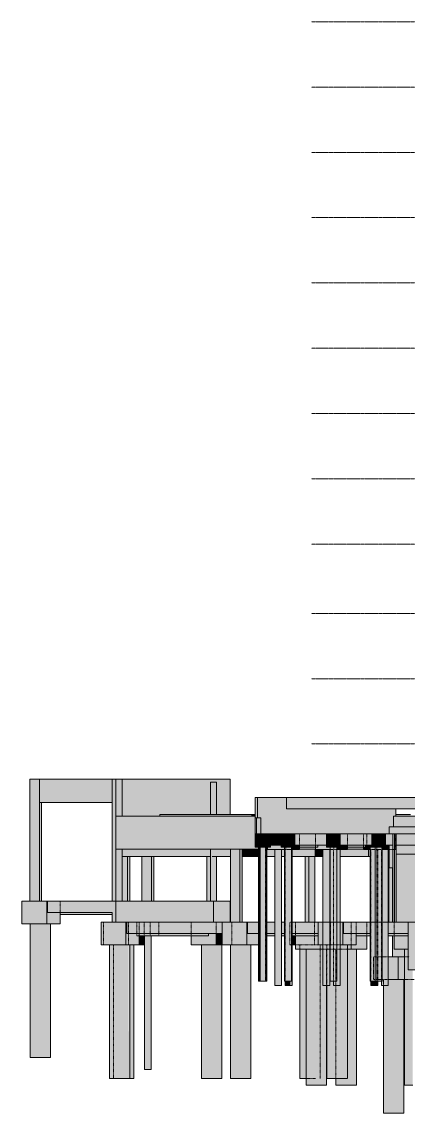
# Model space of a CAD drawing. Header units: centimetres. Extents: x -1984 to 34419, y -3196 to 88064.
# Drawn here: x 26638 to 28343, y 78277 to 83092 of the extents above; entities that cross this region are included whole.
import ezdxf

# ---------------------------------------------------------------- set-up
doc = ezdxf.new("R2010")
doc.units = ezdxf.units.CM
doc.linetypes.add('Centro', pattern=[3.175, 0.635, -0.47625, 1.5875, -0.47625])
doc.linetypes.add('Traço', pattern=[0.635, 0.3175, -0.3175])
for name, color, linetype, lineweight in [('A-FLOR', 7, 'Continuous', 25), ('A-FLOR-LEVL', 7, 'Continuous', 9), ('S-BEAM', 7, 'Continuous', 25), ('S-COLS', 7, 'Continuous', 25), ('S-FNDN', 7, 'Continuous', 25), ('S-FNDN-HDLN', 7, 'Traço', 9)]:
    doc.layers.add(name, color=color, linetype=linetype, lineweight=lineweight)

# ---------------------------------------------------------------- blocks, each defined once
blk = doc.blocks.new('Estaca W Gerdau - W250X32_7-3763720-CT F 002 - CRT ESQ')
at = {"layer": 'S-FNDN', "linetype": 'Traço', "lineweight": 9, "true_color": 0xa4b9db}
blk.add_hatch(color=9, dxfattribs=at).paths.add_polyline_path([(-1880.1, 79120), (-1871.6, 79120), (-1871.6, 79510), (-1886.2, 79510), (-1886.2, 79120)], flags=0)
at = {"layer": 'S-FNDN', "lineweight": 9}
for p, q in [((-1886.2, 79510), (-1886.2, 79120)), ((-1871.6, 79510), (-1886.2, 79510)), ((-1879.3, 79120), (-1879.3, 79510)), ((-1878.5, 79510), (-1878.5, 79120)), ((-1871.6, 79510), (-1871.6, 79120)), ((-1871.6, 79120), (-1886.2, 79120))]:
    blk.add_line(p, q, dxfattribs=at)
blk = doc.blocks.new('PED_BLRET-1EST_R01_2019_muro_ - 60x60x60-3843966-CT F 002 - CRT ESQ')
at = {"layer": 'S-FNDN-HDLN'}
for p, q in [((-2471.6, 79455), (-2441.6, 79455)), ((-2471.6, 79450), (-2471.6, 79455)), ((-2441.6, 79450), (-2471.6, 79450)), ((-2441.6, 79455), (-2441.6, 79450))]:
    blk.add_line(p, q, dxfattribs=at)
blk = doc.blocks.new('PED_BLRET-1EST_R01_2019_muro_ - 60x60x60-V14-CT F 002 - CRT ESQ')
at = {"layer": 'S-FNDN-HDLN'}
for p, q in [((-2472.7, 79455), (-2471.6, 79455)), ((-2472.7, 79450), (-2472.7, 79455)), ((-2442.7, 79455), (-2442.7, 79450))]:
    blk.add_line(p, q, dxfattribs=at)
blk = doc.blocks.new('PED_BLRET-1EST_R01_2019_muro_ - 60x60x60-V15-CT F 002 - CRT ESQ')
at = {"layer": 'S-FNDN-HDLN'}
for p, q in [((-2473.4, 79455), (-2472.7, 79455)), ((-2473.4, 79450), (-2473.4, 79455)), ((-2443.4, 79455), (-2443.4, 79450))]:
    blk.add_line(p, q, dxfattribs=at)
blk = doc.blocks.new('PED_BLRET-1EST_R01_2019_muro_ - 60x60x60-V16-CT F 002 - CRT ESQ')
at = {"layer": 'S-FNDN-HDLN'}
for p, q in [((-2474.9, 79455), (-2474.1, 79455)), ((-2474.9, 79450), (-2474.9, 79455)), ((-2444.9, 79455), (-2444.9, 79450))]:
    blk.add_line(p, q, dxfattribs=at)
blk = doc.blocks.new('PED_BLRET-1EST_R01_2019_muro_ - 60x60x60-V17-CT F 002 - CRT ESQ')
at = {"layer": 'S-FNDN-HDLN'}
for p, q in [((-2473.7, 79450), (-2473.7, 79455)), ((-2443.7, 79455), (-2443.7, 79450))]:
    blk.add_line(p, q, dxfattribs=at)
blk = doc.blocks.new('PED_BLRET-1EST_R01_2019_muro_ - 60x60x60-V18-CT F 002 - CRT ESQ')
at = {"layer": 'S-FNDN-HDLN'}
for p, q in [((-2476.4, 79455), (-2474.9, 79455)), ((-2476.4, 79450), (-2476.4, 79455)), ((-2446.4, 79455), (-2446.4, 79450))]:
    blk.add_line(p, q, dxfattribs=at)
blk = doc.blocks.new('PED_BLRET-1EST_R01_2019_muro_ - 60x60x60-V19-CT F 002 - CRT ESQ')
at = {"layer": 'S-FNDN-HDLN'}
for p, q in [((-2478.6, 79455), (-2477.9, 79455)), ((-2478.6, 79450), (-2478.6, 79455)), ((-2448.6, 79455), (-2448.6, 79450))]:
    blk.add_line(p, q, dxfattribs=at)
blk = doc.blocks.new('PED_BLRET-1EST_R01_2019_muro_ - 60x60x60-V3-CT F 002 - CRT ESQ')
at = {"layer": 'S-FNDN-HDLN'}
for p, q in [((-1986.8, 79455), (-1978.9, 79455)), ((-1986.8, 79450), (-1986.8, 79455)), ((-1978.9, 79450), (-1986.8, 79450)), ((-1978.9, 79455), (-1963.9, 79455)), ((-1956.8, 79455), (-1956.8, 79450))]:
    blk.add_line(p, q, dxfattribs=at)

msp = doc.modelspace()

# ---------------------------------------------------------------- hatches: boundary and pattern name
at = {"layer": 'A-FLOR', "true_color": 0xc0c0c0}
msp.add_hatch(color=9, dxfattribs=at).paths.add_polyline_path([(27701.78, 79498), (27748.57, 79498), (27748.57, 79510), (27694.6, 79510), (27694.6, 79498), (27701.54, 79498)], flags=0)
at = {"layer": 'S-BEAM', "true_color": 0xc0c0c0}
for points in [[(27037.62, 79648), (27037.62, 79750), (26715.76, 79750), (26715.76, 79648)], [(27675.94, 79580), (27677.71, 79580), (27677.71, 79670), (27668.01, 79670), (27668.4, 79580), (27673.06, 79580)], [(28192.9, 79620), (28402.56, 79620.41), (28402.56, 79670), (27806.62, 79670), (27806.62, 79620), (28141.2, 79620)], [(27638.65, 79588), (27653.31, 79588), (27653.31, 79595), (27247.18, 79595), (27247.18, 79588), (27572.54, 79588)], [(27663.3, 79588), (27668.01, 79588), (27668.01, 79595), (27653.31, 79595), (27653.31, 79588)], [(28296.29, 79588), (28353.06, 79588), (28353.06, 79595), (28288.26, 79595), (28288.26, 79588)], [(27667.83, 79460), (27668.13, 79510), (27668.4, 79510), (27668.57, 79510), (27669.14, 79510), (27669.32, 79510), (27669.89, 79510), (27670.06, 79510), (27670.63, 79510), (27671.09, 79460), (27671.55, 79460), (27671.86, 79510), (27672.12, 79510), (27672.3, 79510), (27672.87, 79510), (27673.06, 79580), (27667.82, 79580), (27667.82, 79460)], [(27687.4, 79510), (27692.06, 79510), (27692.06, 79580), (27673.06, 79580), (27673.35, 79510), (27686.87, 79510)], [(27676.31, 79460), (27694.6, 79460), (27694.6, 79510), (27675.6, 79510), (27675.94, 79460)], [(27734.86, 79460), (27782.57, 79460), (27782.57, 79510), (27748.57, 79510), (27748.57, 79498), (27734.86, 79498), (27734.86, 79486.36)], [(27934.42, 79460), (27982.77, 79460), (27982.77, 79510), (27842.57, 79510), (27842.57, 79460), (27882.72, 79460)], [(28042.77, 79460), (28182.57, 79460), (28182.57, 79510), (28042.77, 79510), (28042.77, 79468.12)], [(27674.81, 79460), (27674.86, 79460.16), (27674.49, 79460)], [(27558.35, 79410), (27558.35, 79442), (27477.86, 79442), (27477.86, 79410)], [(27610.79, 79410), (27670.4, 79410), (27670.4, 79442), (27610.79, 79442)], [(27670.4, 79410), (27680.34, 79410), (27680.34, 79442), (27670.4, 79442)], [(27933.34, 79410), (27948.94, 79410), (27948.94, 79440), (27933.95, 79440), (27933.95, 79442), (27932.86, 79442), (27932.86, 79410)], [(27948.94, 79410), (27966.89, 79410), (27966.89, 79440), (27948.94, 79440), (27948.94, 79422.25)], [(28145.66, 79410), (28167.68, 79410), (28167.68, 79440), (28145.66, 79440), (28145.66, 79442), (28075.62, 79442), (28075.62, 79440), (28042.68, 79440), (28042.68, 79410), (28089.51, 79410)], [(28258.19, 79439), (28258.71, 79439), (28258.71, 79440), (28258.19, 79440)], [(26848.79, 79163), (27045.82, 79163), (27045.82, 79213), (26750.99, 79213), (26750.99, 79163), (26771.62, 79163)], [(27053.7, 79120), (27053.7, 79213), (27045.82, 79213), (27045.82, 79163), (27037.62, 79163), (27037.62, 79120), (27045.82, 79120)], [(27053.7, 79120), (27483.65, 79120), (27483.65, 79213), (27053.7, 79213)], [(27521.57, 79120), (27558.13, 79120), (27558.13, 79213), (27483.65, 79213), (27483.65, 79120), (27518.27, 79120)], [(27035.97, 79153), (27037.62, 79153), (27037.62, 79163), (26807.15, 79163), (26807.15, 79153), (26848.79, 79153)], [(27262.36, 79070), (27521.57, 79070), (27521.57, 79120), (27100.97, 79120), (27100.97, 79070), (27158.97, 79070)], [(27156.65, 79060), (27462.14, 79060), (27462.14, 79070), (27156.65, 79070)]]:
    msp.add_hatch(color=9, dxfattribs=at).paths.add_polyline_path(points, flags=0)
h = msp.add_hatch(color=9, dxfattribs=at)
h.paths.add_polyline_path([(27262.36, 79410), (27470.33, 79410), (27470.33, 79442), (27080.33, 79442), (27080.33, 79410)], flags=0)
h.paths.add_polyline_path([(27189.08, 79588), (27247.18, 79588), (27247.18, 79595), (27470.33, 79595), (27470.33, 79738), (27496.96, 79738), (27496.96, 79595), (27558.13, 79595), (27558.13, 79750), (27080.33, 79750), (27080.33, 79588), (27158.97, 79588)], flags=0)
h = msp.add_hatch(color=9, dxfattribs=at)
h.paths.add_polyline_path([(28075.62, 79450), (28153.97, 79450), (28153.97, 79460), (28075.62, 79460)], flags=0)
h.paths.add_polyline_path([(27882.72, 79450), (27943.95, 79450), (27943.95, 79460), (27863.2, 79460), (27863.2, 79450)], flags=0)
h.paths.add_polyline_path([(27748.57, 79510), (28258.71, 79510), (28258.71, 79540), (28278.46, 79540), (28278.46, 79588), (28288.26, 79588), (28288.26, 79620), (27806.62, 79620), (27806.62, 79670), (27677.71, 79670), (27677.71, 79580), (27692.06, 79580), (27692.35, 79510), (27734.86, 79510)], flags=0)
h = msp.add_hatch(color=9, dxfattribs=at)
h.paths.add_polyline_path([(27053.7, 79442), (27682.83, 79442), (27682.83, 79450), (27667.83, 79450), (27667.61, 79588), (27053.7, 79588)], flags=0)
h.paths.add_polyline_path([(27863.2, 79442), (27933.95, 79442), (27933.95, 79450), (27863.2, 79450), (27863.2, 79443.91)], flags=0)
h.paths.add_polyline_path([(28075.62, 79442), (28145.66, 79442), (28145.66, 79450), (28075.62, 79450), (28075.62, 79443.91)], flags=0)
h.paths.add_polyline_path([(27721.52, 79442), (27721.52, 79450), (27719.86, 79450), (27719.86, 79442)], flags=0)
h.paths.add_polyline_path([(28348.04, 79540), (28387.63, 79540), (28387.63, 79588), (28278.46, 79588), (28278.46, 79540), (28347.99, 79540)], flags=0)
h = msp.add_hatch(color=9, dxfattribs=at)
h.paths.add_polyline_path([(28242.57, 79460), (28275.27, 79460), (28275.27, 79510), (28242.57, 79510), (28242.57, 79488.03)], flags=0)
h.paths.add_polyline_path([(28296.29, 79460), (28402.57, 79460), (28402.57, 79510), (28289.87, 79510), (28289.87, 79460)], flags=0)
h = msp.add_hatch(color=9, dxfattribs=at)
h.paths.add_polyline_path([(28258.71, 79360), (28275.05, 79360), (28274.78, 79460), (28258.71, 79460), (28258.71, 79399.78)], flags=0)
h.paths.add_polyline_path([(28260.4, 79510), (28277.71, 79510), (28277.71, 79540), (28258.71, 79540), (28258.71, 79510), (28259.22, 79510)], flags=0)
h = msp.add_hatch(color=9, dxfattribs=at)
h.paths.add_polyline_path([(28289.87, 79420), (28402.56, 79420), (28402.56, 79460), (28289.87, 79460), (28289.87, 79443.91)], flags=0)
h.paths.add_polyline_path([(28282.16, 79510), (28402.57, 79510), (28402.57, 79540), (28277.71, 79540), (28277.71, 79510), (28281.88, 79510)], flags=0)
h = msp.add_hatch(color=9, dxfattribs=at)
h.paths.add_polyline_path([(27797.57, 79410), (27797.57, 79440), (27784.46, 79440), (27784.46, 79410)], flags=0)
h.paths.add_polyline_path([(27680.34, 79410), (27682.83, 79410.33), (27682.83, 79442), (27680.34, 79442)], flags=0)
h.paths.add_polyline_path([(27719.86, 79410), (27754.46, 79410), (27754.46, 79440), (27721.52, 79440), (27721.52, 79442), (27719.86, 79442), (27719.86, 79415.25)], flags=0)
h.paths.add_polyline_path([(27932.86, 79410), (27932.86, 79442), (27863.2, 79442), (27863.2, 79440), (27830.26, 79440), (27830.26, 79410), (27882.72, 79410)], flags=0)
h = msp.add_hatch(color=9, dxfattribs=at)
h.paths.add_polyline_path([(28167.68, 79410), (28174.63, 79410), (28174.63, 79440), (28167.68, 79440)], flags=0)
h.paths.add_polyline_path([(28258.71, 79410), (28258.71, 79439), (28258.19, 79439), (28258.19, 79440), (28254.4, 79440), (28254.4, 79410), (28258.19, 79410)], flags=0)
h = msp.add_hatch(color=9, dxfattribs=at)
h.paths.add_polyline_path([(28275.05, 79120), (28275.27, 79120), (28275.05, 79179.15)], flags=0)
h.paths.add_polyline_path([(28289.87, 79120), (28425.27, 79120), (28425.27, 79420), (28289.87, 79420), (28289.87, 79179.15)], flags=0)
h.paths.add_polyline_path([(29433.62, 79120), (29475.27, 79120), (29475.27, 79420), (29339.87, 79420), (29339.87, 79120)], flags=0)
h.paths.add_polyline_path([(29489.87, 79120), (29625.27, 79120), (29625.27, 79420), (29489.87, 79420), (29489.87, 79179.15)], flags=0)
h.paths.add_polyline_path([(29325.27, 79120), (29325.27, 79420), (29189.87, 79420), (29189.87, 79120), (29304.38, 79120)], flags=0)
h.paths.add_polyline_path([(30375.27, 79120), (30375.27, 79420), (30239.87, 79420), (30239.87, 79120), (30364.15, 79120)], flags=0)
h.paths.add_polyline_path([(28439.87, 79120), (28575.27, 79120), (28575.27, 79420), (28439.87, 79420), (28439.87, 79135.03)], flags=0)
h.paths.add_polyline_path([(29175.27, 79120), (29175.27, 79420), (29039.87, 79420), (29039.87, 79120), (29175.13, 79120)], flags=0)
h.paths.add_polyline_path([(28589.87, 79120), (28725.27, 79120), (28725.27, 79420), (28589.87, 79420), (28589.87, 79355.65)], flags=0)
h.paths.add_polyline_path([(30225.27, 79120), (30225.27, 79420), (30089.87, 79420), (30089.87, 79120), (30157.37, 79120)], flags=0)
h.paths.add_polyline_path([(30075.27, 79120), (30075.27, 79420), (29939.87, 79420), (29939.87, 79120), (30053.97, 79120)], flags=0)
h.paths.add_polyline_path([(28739.87, 79120), (28875.27, 79120), (28875.27, 79420), (28739.87, 79420), (28739.87, 79179.15)], flags=0)
h.paths.add_polyline_path([(28889.87, 79120), (29025.27, 79120), (29025.27, 79420), (28889.87, 79420), (28889.87, 79135.03)], flags=0)
h.paths.add_polyline_path([(29639.87, 79120), (29775.27, 79120), (29775.27, 79420), (29639.87, 79420), (29639.87, 79179.15)], flags=0)
h.paths.add_polyline_path([(29789.87, 79120), (29925.27, 79120), (29925.27, 79420), (29789.87, 79420), (29789.87, 79179.15)], flags=0)
h = msp.add_hatch(color=9, dxfattribs=at)
h.paths.add_polyline_path([(27784.46, 79070), (27797.57, 79070), (27797.57, 79120), (27784.46, 79120), (27784.46, 79090.9)], flags=0)
h.paths.add_polyline_path([(27634.12, 79070), (27682.83, 79070), (27682.83, 79120), (27634.12, 79120)], flags=0)
h.paths.add_polyline_path([(27944.88, 79070), (27944.88, 79120), (27830.26, 79120), (27830.26, 79070), (27934.42, 79070)], flags=0)
h.paths.add_polyline_path([(27719.86, 79070), (27754.46, 79070), (27754.46, 79120), (27719.86, 79120), (27719.86, 79090.9)], flags=0)
h = msp.add_hatch(color=9, dxfattribs=at)
h.paths.add_polyline_path([(28060.96, 79070), (28174.63, 79070), (28174.63, 79120), (28057.12, 79120), (28057.12, 79070)], flags=0)
h.paths.add_polyline_path([(28254.4, 79070), (28342.57, 79070), (28342.57, 79120), (28254.4, 79120), (28254.4, 79076.22)], flags=0)
h = msp.add_hatch(color=9, dxfattribs=at)
h.paths.add_polyline_path([(27719.86, 79060), (27754.46, 79060), (27754.46, 79070), (27719.86, 79070)], flags=0)
h.paths.add_polyline_path([(27944.88, 79060), (27944.88, 79070), (27830.26, 79070), (27830.26, 79060), (27934.42, 79060)], flags=0)
h.paths.add_polyline_path([(27797.57, 79060), (27797.57, 79070), (27784.46, 79070), (27784.46, 79060)], flags=0)
h = msp.add_hatch(color=9, dxfattribs=at)
h.paths.add_polyline_path([(28342.57, 79060), (28342.57, 79070), (28254.4, 79070), (28254.4, 79060), (28296.29, 79060)], flags=0)
h.paths.add_polyline_path([(28113.6, 79060), (28174.63, 79060), (28174.63, 79070), (28113.6, 79070)], flags=0)
h = msp.add_hatch(color=9, dxfattribs=at)
h.paths.add_polyline_path([(28619.32, 78917), (28639.32, 78917), (28639.32, 78950), (28619.32, 78950), (28619.32, 79030), (28595.84, 79030), (28595.84, 79000), (28551.02, 79000), (28551.02, 78917), (28611, 78917)], flags=0)
h.paths.add_polyline_path([(28719.32, 78917), (28733.06, 78917), (28733.06, 78950), (28719.32, 78950), (28719.32, 78923.77)], flags=0)
h.paths.add_polyline_path([(28296.29, 78967), (28326.16, 78967), (28326.16, 79000), (28281.34, 79000), (28281.34, 79060), (28273.92, 79060), (28273.92, 78967), (28281.34, 78967)], flags=0)
at = {"layer": 'S-COLS', "true_color": 0xc0c0c0}
for points in [[(26715.76, 79213), (26715.76, 79750), (26673.44, 79750), (26673.44, 79213)], [(27037.62, 79213), (27053.7, 79213.03), (27053.7, 79750), (27037.62, 79750), (27037.62, 79355.65)], [(26725.88, 79213), (26725.88, 79648), (26715.76, 79648), (26715.76, 79213)], [(27104.07, 79213), (27104.07, 79410), (27080.33, 79410), (27080.33, 79213)], [(27114.19, 79213), (27114.19, 79410), (27104.07, 79410), (27104.07, 79213), (27105.73, 79213)], [(27174.7, 79213), (27210.06, 79213), (27210.06, 79410), (27167.75, 79410), (27167.75, 79213)], [(27210.07, 79213), (27220.19, 79213), (27220.19, 79410), (27210.06, 79410), (27210.06, 79213)], [(27469.15, 79213), (27470.33, 79213), (27470.33, 79410), (27454.25, 79410), (27454.25, 79213)], [(27572.54, 79120), (27600.67, 79120), (27600.67, 79442), (27558.35, 79442), (27558.35, 79120)], [(27610.79, 79120), (27610.79, 79442), (27600.67, 79442), (27600.67, 79120)], [(27904.78, 79120), (27904.78, 79410), (27888.7, 79410), (27888.7, 79120)], [(27904.78, 79120), (27931.42, 79120), (27931.42, 79410), (27904.78, 79410), (27904.78, 79179.15)], [(27996.88, 79120), (27997.77, 79120), (27997.77, 79440), (27996.88, 79440), (27996.88, 79135.03)], [(28273.49, 79120), (28273.49, 79360), (28258.71, 79360), (28258.71, 79410), (28257.41, 79410), (28257.41, 79120)]]:
    msp.add_hatch(color=9, dxfattribs=at).paths.add_polyline_path(points, flags=0)
h = msp.add_hatch(color=9, dxfattribs=at)
h.paths.add_polyline_path([(27053.7, 79213), (27080.33, 79213), (27080.33, 79442), (27053.7, 79442), (27053.7, 79355.65)], flags=0)
h.paths.add_polyline_path([(27055.58, 79588), (27080.33, 79588), (27080.33, 79750), (27053.7, 79750), (27053.7, 79588)], flags=0)
h = msp.add_hatch(color=9, dxfattribs=at)
h.paths.add_polyline_path([(27483.65, 79213), (27496.96, 79213), (27496.96, 79410), (27477.86, 79410), (27477.77, 79442), (27470.33, 79442), (27470.33, 79213)], flags=0)
h.paths.add_polyline_path([(27493.34, 79595), (27496.96, 79595), (27496.96, 79738), (27470.33, 79738), (27470.33, 79595), (27492.13, 79595)], flags=0)
h = msp.add_hatch(color=9, dxfattribs=at)
h.paths.add_polyline_path([(28273.49, 79120), (28275.05, 79120), (28275.05, 79360), (28273.49, 79360), (28273.49, 79179.15)], flags=0)
h.paths.add_polyline_path([(28300.12, 79120), (28300.12, 79120), (28296.29, 79120)], flags=0)
at = {"layer": 'S-FNDN', "true_color": 0xc0c0c0}
for points in [[(27667.83, 79450), (27668.57, 79450), (27668.13, 79510), (27667.83, 79510), (27667.83, 79460)], [(27669.32, 79450), (27668.88, 79510), (27668.57, 79510), (27668.57, 79450)], [(27669.32, 79450), (27670.06, 79450), (27669.62, 79510), (27669.32, 79510), (27669.32, 79452.29)], [(27670.06, 79450), (27671.55, 79450), (27671.09, 79460), (27670.63, 79460), (27670.37, 79510), (27670.06, 79510), (27670.06, 79452.29)], [(27672.3, 79450), (27671.86, 79510), (27671.55, 79510), (27671.55, 79450)], [(27673.04, 79450), (27672.61, 79510), (27672.3, 79510), (27672.3, 79450)], [(27673.76, 79450), (27673.35, 79510), (27673.04, 79510), (27673.04, 79450)], [(27674.86, 79450), (27674.49, 79510), (27673.76, 79510), (27673.76, 79450)], [(27674.86, 79450), (27734.86, 79450), (27734.86, 79498), (27694.6, 79498), (27694.6, 79460), (27675.37, 79460), (27675.1, 79510), (27674.86, 79510), (27674.86, 79453.37)], [(27802.94, 79450), (27842.57, 79450), (27842.57, 79510), (27782.57, 79510), (27782.57, 79450), (27793.42, 79450)], [(28037.81, 79450), (28042.77, 79450), (28042.77, 79510), (27982.77, 79510), (27982.77, 79450), (28011.96, 79450)], [(28192.9, 79450), (28242.57, 79450), (28242.57, 79510), (28182.57, 79510), (28182.57, 79450), (28192.19, 79450)], [(27683.34, 78860), (27683.57, 78860), (27683.34, 79450), (27682.83, 79450), (27682.83, 78860)], [(27684.08, 78860), (27684.32, 78860), (27684.08, 79450), (27683.57, 79450), (27683.57, 78860)], [(27684.83, 78860), (27685.06, 78860), (27684.83, 79450), (27684.32, 79450), (27684.32, 78860)], [(27685.57, 78860), (27686.55, 78860), (27686.33, 79450), (27685.06, 79450), (27685.06, 78860)], [(27687.06, 78860), (27687.3, 78860), (27686.87, 79450), (27686.55, 79450), (27686.55, 78860)], [(27687.81, 78860), (27688.04, 78860), (27687.81, 79450), (27687.3, 79450), (27687.3, 78860)], [(27688.55, 78860), (27688.76, 78860), (27688.55, 79450), (27688.04, 79450), (27688.04, 78860)], [(27689.27, 78860), (27689.86, 78860), (27689.46, 79450), (27688.76, 79450), (27688.76, 78860)], [(27689.86, 78860), (27719.86, 78860), (27719.86, 79450), (27689.86, 79450), (27689.86, 78870.27)], [(27779.33, 79440), (27797.57, 79440), (27797.57, 79450), (27782.57, 79450), (27782.57, 79460), (27734.86, 79460), (27734.86, 79450), (27721.52, 79450), (27721.52, 79440), (27727.63, 79440)], [(27797.57, 78860), (27827.57, 78860), (27827.57, 79450), (27797.57, 79450), (27797.57, 78870.27)], [(27827.57, 79440), (27863.2, 79440), (27863.2, 79460), (27842.57, 79460), (27842.57, 79450), (27827.57, 79450), (27827.57, 79442)], [(27933.95, 79440), (27997.77, 79440), (27997.77, 79450), (27982.77, 79450), (27982.77, 79460), (27943.95, 79460), (27943.95, 79450), (27933.95, 79450), (27933.95, 79442)], [(27997.77, 78860), (28027.77, 78860), (28027.77, 79450), (27997.77, 79450), (27997.77, 78870.27)], [(28048.03, 79440), (28075.62, 79440), (28075.62, 79460), (28042.77, 79460), (28042.77, 79450), (28027.77, 79450), (28027.77, 79440), (28037.81, 79440)], [(28167.68, 79440), (28174.63, 79440), (28174.63, 79450), (28159.63, 79450), (28159.63, 79460), (28153.97, 79460), (28153.97, 79450), (28145.66, 79450), (28145.66, 79440)], [(28182.57, 79450), (28182.57, 79460), (28159.63, 79460), (28159.63, 79450), (28167.05, 79450)], [(28174.63, 78860), (28197.57, 78860), (28197.13, 79450), (28174.63, 79450), (28174.63, 78901.46)], [(28201.23, 78860), (28227.57, 78860), (28227.57, 79450), (28197.57, 79450), (28197.57, 78914.4), (28197.63, 78860), (28201.11, 78860)], [(28227.57, 79440), (28258.71, 79440), (28258.46, 79460), (28242.57, 79460), (28242.57, 79450), (28227.57, 79450), (28227.57, 79440.79)], [(27754.46, 78840), (27777.09, 78840), (27777.09, 79440), (27754.46, 79440), (27754.46, 78914.4)], [(27777.09, 78840), (27784.46, 78840), (27784.46, 79440), (27777.09, 79440), (27777.09, 78914.4)], [(27830.26, 78840), (27830.26, 79440), (27827.57, 79440), (27827.57, 78860), (27822.89, 78860), (27823.28, 78840), (27829.78, 78840)], [(27966.89, 78840), (27989.52, 78840), (27989.52, 79440), (27966.89, 79440), (27966.89, 78870.27)], [(27989.52, 78840), (27996.88, 78840), (27996.88, 79440), (27989.52, 79440), (27989.52, 78870.27)], [(28022.4, 78840), (28035.31, 78840), (28035.31, 79440), (28027.77, 79440), (28027.71, 78860), (28012.68, 78860), (28013.08, 78840), (28020.31, 78840)], [(28035.31, 78840), (28042.68, 78840), (28042.68, 79440), (28035.31, 79440), (28035.31, 78869.01)], [(28235.66, 78840), (28247.03, 78840), (28247.03, 79440), (28227.57, 79440), (28227.57, 78860), (28224.4, 78860), (28224.4, 78840), (28232.03, 78840)], [(28254.4, 78840), (28254.4, 79440), (28247.03, 79440), (28247.03, 78840), (28253.92, 78840)], [(26642.01, 79113), (26748.15, 79113), (26748.15, 79213), (26638.43, 79213), (26638.43, 79113)], [(26748.15, 79113), (26807.15, 79113), (26807.15, 79163), (26750.99, 79163), (26750.99, 79213), (26748.15, 79213), (26748.15, 79153)], [(26675.22, 78523), (26758.09, 78523), (26758.09, 79113), (26675.22, 79113), (26675.22, 78649.64)], [(26765, 78523), (26765, 79113), (26758.09, 79113), (26758.09, 78523), (26763.87, 78523)], [(27097.65, 79020), (27097.65, 79120), (26987.93, 79120), (26987.93, 79020), (27055.58, 79020)], [(27156.65, 79020), (27156.65, 79070), (27100.97, 79070), (27100.97, 79120), (27097.65, 79120), (27097.65, 79020), (27122.69, 79020)], [(27531.93, 79020), (27631.29, 79020), (27631.29, 79120), (27521.57, 79120), (27521.57, 79020), (27524.2, 79020)], [(27631.29, 79020), (27682.83, 79020), (27682.83, 79070), (27634.12, 79070), (27634.12, 79120), (27631.29, 79120), (27631.29, 79060)], [(28079.62, 79020), (28113.6, 79020), (28113.6, 79070), (28057.12, 79070), (28057.12, 79120), (28054.6, 79120), (28054.6, 79020), (28074.79, 79020)], [(28342.57, 78910), (28482.57, 78910), (28482.57, 79120), (28342.57, 79120), (28342.57, 78914.4)], [(27462.14, 79020), (27496, 79020), (27496, 79070), (27462.14, 79070), (27462.14, 79060), (27385.97, 79060), (27385.97, 79020)], [(27496, 79020), (27521.57, 79020), (27521.57, 79070), (27496, 79070)], [(27024.72, 78430), (27107.59, 78430), (27107.27, 79020), (27024.72, 79020), (27024.72, 78649.64)], [(27113.37, 78430), (27114.5, 78430), (27114.5, 79020), (27107.59, 79020), (27107.59, 78430), (27111.04, 78430)], [(27121.68, 78430), (27126.13, 78430), (27126.13, 79020), (27114.5, 79020), (27114.5, 78430), (27116.32, 78430)], [(27131.81, 78430), (27132.88, 78430), (27132.88, 79020), (27126.13, 79020), (27126.13, 78430), (27129.53, 78430)], [(27156.65, 79020), (27177.54, 79020), (27177.54, 79060), (27156.65, 79060)], [(27179.34, 78470), (27185.98, 78470), (27185.98, 79060), (27178.98, 79060), (27178.98, 78470)], [(27185.98, 78470), (27208.96, 78470), (27208.96, 79060), (27185.98, 79060), (27185.98, 78473.14)], [(27431.35, 78430), (27451.64, 78430), (27451.64, 79020), (27430.61, 79020), (27430.61, 78430)], [(27451.64, 78430), (27520.6, 78430), (27520.6, 79020), (27451.64, 79020), (27451.64, 78649.64)], [(27636.74, 78430), (27641.23, 78430), (27641.23, 79020), (27558.36, 79020), (27558.45, 78430), (27631.33, 78430)], [(27647.01, 78430), (27648.14, 78430), (27648.14, 79020), (27641.23, 79020), (27641.23, 78430), (27644.68, 78430)], [(27846.05, 79020), (27846.05, 79060), (27830.26, 79060), (27830.26, 79020), (27831.03, 79020)], [(27984.35, 78430), (28067.22, 78430), (28067.22, 79020), (28042.68, 79020), (28042.68, 78840), (28012.68, 78840), (28012.68, 78860), (27997.77, 78860), (27997.77, 79020), (27996.88, 79020), (27996.52, 78840), (27984.35, 78840), (27984.35, 78473.14)], [(28073, 78430), (28074.13, 78430), (28074.13, 79020), (28067.22, 79020), (28067.22, 78430), (28070.68, 78430)], [(28160.77, 79000), (28160.77, 79060), (28113.6, 79060), (28113.6, 79020), (28091.63, 79020), (28091.63, 79000)], [(28342.57, 79050), (28342.57, 79060), (28341.91, 79060), (28341.91, 79050)], [(27865.06, 78430), (27885.92, 78430), (27885.72, 79000), (27865.06, 79000), (27865.06, 78649.64)], [(27892.87, 78430), (27892.5, 79000), (27885.92, 79000), (27885.92, 78430), (27892.5, 78430)], [(27892.87, 78400), (27975.89, 78400), (27975.89, 78840), (27966.89, 78840), (27966.89, 79000), (27892.87, 79000), (27892.87, 78430)], [(28062.43, 78400), (28107.15, 78400), (28107.15, 79000), (28074.13, 79000), (28074.13, 78430), (28024.13, 78430), (28024.27, 78400), (28057.33, 78400)], [(28112.85, 78400), (28113.95, 78400), (28113.95, 79000), (28107.15, 79000), (28107.15, 78400), (28110.57, 78400)], [(28299.15, 78867), (28299.15, 78967), (28254.4, 78967), (28254.4, 78867), (28296.29, 78867)], [(28326.16, 78867), (28326.16, 78967), (28299.15, 78967), (28299.15, 78867)], [(28326.16, 78400), (28362.57, 78400), (28362.57, 78910), (28342.57, 78910), (28342.57, 79000), (28326.16, 79000), (28326.16, 78473.14)], [(27807.89, 78840), (27822.89, 78840), (27822.77, 78860), (27800.26, 78860), (27800.26, 78840), (27805.18, 78840)], [(27981.59, 78400), (27982.68, 78400), (27982.39, 78840), (27975.89, 78840), (27975.89, 78400), (27979.31, 78400)], [(28192.9, 78840), (28201.23, 78840), (28201.11, 78860), (28178.6, 78860), (28179.02, 78840), (28189.87, 78840)], [(28201.96, 78840), (28208.6, 78840), (28208.58, 78860), (28201.23, 78860), (28201.23, 78840)], [(28233.86, 78277), (28316.85, 78277), (28316.85, 78867), (28254.4, 78867), (28254.4, 78840), (28233.86, 78840), (28233.86, 78296.64)], [(28322.57, 78277), (28323.67, 78277), (28323.67, 78867), (28316.85, 78867), (28316.85, 78277), (28320.28, 78277)]]:
    msp.add_hatch(color=9, dxfattribs=at).paths.add_polyline_path(points, flags=0)
h = msp.add_hatch(color=9, dxfattribs=at)
h.paths.add_polyline_path([(27944.88, 79020), (27966.89, 79020), (27966.89, 79120), (27944.88, 79120), (27944.88, 79060)], flags=0)
h.paths.add_polyline_path([(27996.88, 79020), (27997.77, 79020), (27997.77, 79120), (27996.88, 79120), (27996.88, 79046.77)], flags=0)
h.paths.add_polyline_path([(28042.68, 79020), (28054.6, 79020), (28054.6, 79120), (28042.68, 79120), (28042.68, 79040.96)], flags=0)
h = msp.add_hatch(color=9, dxfattribs=at)
h.paths.add_polyline_path([(27846.05, 79000), (27966.89, 79000), (27966.89, 79020), (27944.88, 79020), (27944.88, 79060), (27846.05, 79060), (27846.05, 79002.65)], flags=0)
h.paths.add_polyline_path([(28074.13, 79000), (28091.63, 79000), (28091.63, 79020), (28074.13, 79020), (28074.13, 79002.65)], flags=0)
h = msp.add_hatch(color=9, dxfattribs=at)
h.paths.add_polyline_path([(28281.34, 79000), (28342.57, 79000), (28342.57, 79050), (28341.91, 79050), (28341.91, 79060), (28281.34, 79060), (28281.34, 79002.65)], flags=0)
h.paths.add_polyline_path([(28503.08, 79000), (28526.17, 79000), (28526.17, 79030), (28487.17, 79030), (28487.17, 79000)], flags=0)

# ---------------------------------------------------------------- linework, layer by layer
at = {"layer": 'A-FLOR', "lineweight": 9}
for p, q in [((27694.6, 79510), (27748.57, 79510)), ((27748.57, 79498), (27694.6, 79498)), ((27748.57, 79510), (27748.57, 79498))]:
    msp.add_line(p, q, dxfattribs=at)
at = {"layer": 'A-FLOR-LEVL', "linetype": 'Centro'}
for p, q in [((27916.13, 83092), (33464.7, 83092)), ((27916.13, 82804), (33464.7, 82804)), ((27916.13, 82516), (33464.7, 82516)), ((27916.13, 82228), (33464.7, 82228)), ((27916.13, 81940), (33464.7, 81940)), ((27916.13, 81652), (33464.7, 81652)), ((27916.13, 81364), (33464.7, 81364)), ((27916.13, 81076), (33464.7, 81076)), ((27916.13, 80788), (33464.7, 80788)), ((27916.13, 80482), (33464.7, 80482)), ((27916.13, 80194), (33464.7, 80194)), ((27916.13, 79906), (33464.7, 79906)), ((27916.13, 79510), (33464.7, 79510)), ((27916.13, 79120), (33464.7, 79120))]:
    msp.add_line(p, q, dxfattribs=at)
at = {"layer": 'S-BEAM', "lineweight": 9}
for p, q in [((26715.76, 79750), (27037.62, 79750)), ((26715.76, 79750), (26715.76, 79648)), ((27037.62, 79648), (27037.62, 79750)), ((27558.13, 79750), (27080.33, 79750)), ((27080.33, 79750), (27080.33, 79588)), ((27470.33, 79738), (27496.96, 79738)), ((27470.33, 79595), (27470.33, 79738)), ((27496.96, 79738), (27496.96, 79595)), ((27558.13, 79595), (27558.13, 79750)), ((26715.76, 79648), (27037.62, 79648)), ((27677.71, 79670), (27668.01, 79670)), ((27668.01, 79580), (27668.01, 79670)), ((27677.71, 79670), (27806.62, 79670)), ((27677.71, 79670), (27677.71, 79580)), ((27806.62, 79670), (28402.56, 79670)), ((27806.62, 79670), (27806.62, 79620)), ((27247.18, 79595), (27653.31, 79595)), ((27247.18, 79595), (27247.18, 79588)), ((27653.31, 79588), (27653.31, 79595)), ((27653.31, 79595), (27668.01, 79595)), ((27653.31, 79595), (27653.31, 79588)), ((27806.62, 79620), (28402.56, 79620)), ((28288.26, 79620), (28288.26, 79588)), ((28288.26, 79595), (28353.06, 79595)), ((27053.7, 79588), (27668.01, 79588)), ((27053.7, 79588), (27053.7, 79442)), ((27667.82, 79460), (27667.82, 79580)), ((27667.82, 79580), (27673.06, 79580)), ((27692.06, 79580), (27673.06, 79580)), ((27673.06, 79580), (27673.06, 79510)), ((27692.06, 79510), (27692.06, 79580)), ((28278.46, 79588), (28387.63, 79588)), ((28278.46, 79540), (28278.46, 79588)), ((27668.4, 79510), (27668.4, 79460)), ((27669.14, 79510), (27669.14, 79460)), ((27669.89, 79510), (27669.89, 79460)), ((27670.63, 79510), (27670.63, 79460)), ((27672.12, 79510), (27672.12, 79460)), ((27672.87, 79510), (27672.87, 79460)), ((27672.98, 79510), (27672.98, 79460)), ((27673.04, 79510), (27672.98, 79510)), ((27673.61, 79460), (27673.61, 79510)), ((27674.49, 79460), (27674.49, 79510)), ((27675.37, 79510), (27675.6, 79510)), ((27675.37, 79510), (27675.37, 79460)), ((27694.6, 79510), (27675.6, 79510)), ((27675.6, 79510), (27675.6, 79460)), ((27694.6, 79460), (27694.6, 79510)), ((27748.57, 79510), (27782.57, 79510)), ((27842.57, 79510), (27982.77, 79510)), ((28042.77, 79510), (28182.57, 79510)), ((28242.57, 79510), (28275.27, 79510)), ((28258.71, 79540), (28277.71, 79540)), ((28258.71, 79510), (28258.71, 79540)), ((28277.71, 79540), (28402.57, 79540)), ((28289.87, 79510), (28402.57, 79510)), ((27670.63, 79460), (27671.55, 79460)), ((27672.87, 79460), (27673.06, 79460)), ((27675.37, 79460), (27675.6, 79460)), ((27675.6, 79460), (27694.6, 79460)), ((27782.57, 79460), (27734.86, 79460)), ((27982.77, 79460), (27842.57, 79460)), ((27863.2, 79450), (27943.95, 79450)), ((27943.95, 79450), (27943.95, 79460)), ((28182.57, 79460), (28042.77, 79460)), ((28075.62, 79450), (28153.97, 79450)), ((28153.97, 79450), (28153.97, 79460)), ((28242.57, 79460), (28275.27, 79460)), ((28258.71, 79360), (28258.71, 79460)), ((28289.87, 79460), (28402.57, 79460)), ((27053.7, 79442), (27682.83, 79442)), ((27080.33, 79442), (27080.33, 79410)), ((27080.33, 79410), (27470.33, 79410)), ((27470.33, 79410), (27470.33, 79442)), ((27477.77, 79410), (27558.35, 79410)), ((27610.79, 79410), (27670.4, 79410)), ((27670.4, 79442), (27670.4, 79410)), ((27670.4, 79410), (27680.34, 79410)), ((27680.34, 79410), (27680.34, 79442)), ((27680.34, 79410), (27682.86, 79410)), ((27719.86, 79442), (27721.58, 79442)), ((27719.86, 79410), (27754.49, 79410)), ((27784.46, 79410), (27797.6, 79410)), ((27830.26, 79410), (27932.86, 79410)), ((27863.2, 79442), (27933.95, 79442)), ((27932.86, 79442), (27932.86, 79410)), ((27932.86, 79410), (27948.94, 79410)), ((27948.94, 79410), (27948.94, 79440)), ((27948.94, 79410), (27966.91, 79410)), ((28042.68, 79410), (28167.68, 79410)), ((28075.62, 79442), (28145.66, 79442)), ((28167.68, 79410), (28167.68, 79440)), ((28167.68, 79440), (28167.68, 79410)), ((28167.68, 79410), (28174.66, 79410)), ((28254.4, 79410), (28258.71, 79410)), ((28258.19, 79439), (28258.19, 79440)), ((28258.71, 79439), (28258.19, 79439)), ((28275.05, 79420), (28275.05, 79120)), ((28425.27, 79420), (28289.87, 79420)), ((28275.05, 79360), (28258.71, 79360)), ((26750.99, 79213), (27045.82, 79213)), ((26750.99, 79213), (26750.99, 79163)), ((27045.82, 79213), (27053.7, 79213)), ((27053.7, 79213), (27470.33, 79213)), ((27053.7, 79213), (27053.7, 79120)), ((27470.33, 79213), (27483.65, 79213)), ((27483.65, 79120), (27483.65, 79213)), ((27483.65, 79213), (27496.96, 79213)), ((27483.65, 79213), (27483.65, 79120)), ((27496.96, 79213), (27558.13, 79213)), ((27558.13, 79120), (27558.13, 79213)), ((26750.99, 79163), (27037.62, 79163)), ((27037.62, 79120), (27037.62, 79163)), ((26807.15, 79153), (27037.62, 79153)), ((27100.97, 79120), (27100.97, 79070)), ((27100.97, 79120), (27521.57, 79120)), ((27634.12, 79120), (27634.12, 79070)), ((27634.12, 79120), (27682.83, 79120)), ((27719.86, 79120), (27754.46, 79120)), ((27784.46, 79120), (27797.57, 79120)), ((27830.26, 79120), (27944.88, 79120)), ((28057.12, 79120), (28174.63, 79120)), ((28057.12, 79120), (28057.12, 79070)), ((28254.4, 79120), (28275.05, 79120)), ((28289.87, 79120), (28425.27, 79120)), ((27521.57, 79070), (27100.97, 79070)), ((27462.14, 79060), (27462.14, 79070)), ((27634.12, 79070), (27682.83, 79070)), ((27719.86, 79070), (27754.46, 79070)), ((27784.46, 79070), (27797.57, 79070)), ((27830.26, 79070), (27944.88, 79070)), ((28057.12, 79070), (28174.63, 79070)), ((28254.4, 79070), (28342.57, 79070)), ((27156.65, 79060), (27462.14, 79060)), ((27719.86, 79060), (27754.46, 79060)), ((27784.46, 79060), (27797.57, 79060)), ((27830.26, 79060), (27944.88, 79060)), ((28113.6, 79060), (28174.63, 79060)), ((28254.4, 79060), (28342.57, 79060)), ((28273.92, 79060), (28273.92, 78967))]:
    msp.add_line(p, q, dxfattribs=at)
at = {"layer": 'S-COLS', "lineweight": 9}
for p, q in [((26673.44, 79750), (26673.44, 79213)), ((26715.76, 79750), (26673.44, 79750)), ((26715.76, 79750), (26715.76, 79213)), ((27037.62, 79213), (27037.62, 79750)), ((27053.7, 79750), (27037.62, 79750)), ((27053.7, 79750), (27053.7, 79213)), ((27080.33, 79750), (27053.7, 79750)), ((27080.33, 79750), (27080.33, 79588)), ((27470.33, 79738), (27470.33, 79595)), ((27496.96, 79738), (27470.33, 79738)), ((27496.96, 79738), (27496.96, 79595)), ((26725.88, 79648), (26725.88, 79213)), ((27080.33, 79442), (27080.33, 79213)), ((27104.07, 79410), (27104.07, 79213)), ((27114.19, 79410), (27114.19, 79213)), ((27167.75, 79213), (27167.75, 79410)), ((27210.06, 79410), (27210.06, 79213)), ((27220.19, 79410), (27220.19, 79213)), ((27454.25, 79213), (27454.25, 79410)), ((27470.33, 79442), (27470.33, 79213)), ((27496.96, 79410), (27496.96, 79213)), ((27558.35, 79442), (27558.35, 79120)), ((27600.67, 79442), (27600.67, 79120)), ((27610.79, 79442), (27610.79, 79120)), ((27888.7, 79120), (27888.7, 79410)), ((27904.78, 79410), (27904.78, 79120)), ((27931.42, 79410), (27931.42, 79120)), ((28257.41, 79120), (28257.41, 79410)), ((28273.49, 79360), (28273.49, 79120)), ((27080.33, 79213), (27053.7, 79213)), ((27483.65, 79213), (27470.33, 79213)), ((27496.96, 79213), (27483.65, 79213))]:
    msp.add_line(p, q, dxfattribs=at)
at = {"layer": 'S-FNDN', "lineweight": 9}
for p, q in [((27667.83, 79510), (27668.4, 79510)), ((27667.83, 79450), (27667.83, 79510)), ((27668.57, 79510), (27669.14, 79510)), ((27668.57, 79450), (27668.57, 79510)), ((27669.32, 79510), (27669.89, 79510)), ((27669.32, 79450), (27669.32, 79510)), ((27670.06, 79510), (27670.63, 79510)), ((27670.06, 79450), (27670.06, 79510)), ((27671.55, 79510), (27672.12, 79510)), ((27671.55, 79450), (27671.55, 79510)), ((27672.3, 79510), (27672.87, 79510)), ((27672.3, 79450), (27672.3, 79510)), ((27673.04, 79510), (27673.61, 79510)), ((27673.04, 79450), (27673.04, 79510)), ((27673.76, 79510), (27674.49, 79510)), ((27673.76, 79450), (27673.76, 79510)), ((27674.86, 79510), (27675.37, 79510)), ((27674.86, 79450), (27674.86, 79510)), ((27734.86, 79450), (27734.86, 79498)), ((27782.57, 79510), (27842.57, 79510)), ((27782.57, 79450), (27782.57, 79510)), ((27842.57, 79450), (27842.57, 79510)), ((27982.77, 79510), (28042.77, 79510)), ((27982.77, 79450), (27982.77, 79510)), ((28042.77, 79450), (28042.77, 79510)), ((28182.57, 79510), (28242.57, 79510)), ((28182.57, 79450), (28182.57, 79510)), ((28242.57, 79450), (28242.57, 79510)), ((27668.57, 79450), (27667.83, 79450)), ((27669.32, 79450), (27668.57, 79450)), ((27670.06, 79450), (27669.32, 79450)), ((27671.55, 79450), (27670.06, 79450)), ((27672.3, 79450), (27671.55, 79450)), ((27673.04, 79450), (27672.3, 79450)), ((27673.76, 79450), (27673.04, 79450)), ((27674.86, 79450), (27673.76, 79450)), ((27734.86, 79450), (27674.86, 79450)), ((27682.83, 79450), (27682.83, 78860)), ((27683.57, 79450), (27683.57, 78860)), ((27684.32, 79450), (27684.32, 78860)), ((27685.06, 79450), (27685.06, 78860)), ((27686.55, 79450), (27686.55, 78860)), ((27687.3, 79450), (27687.3, 78860)), ((27688.04, 79450), (27688.04, 78860)), ((27688.76, 79450), (27688.76, 78860)), ((27689.86, 79450), (27689.86, 78860)), ((27719.86, 78860), (27719.86, 79450)), ((27721.52, 79440), (27721.52, 79450)), ((27842.57, 79450), (27782.57, 79450)), ((27797.57, 79450), (27797.57, 78860)), ((27827.57, 78860), (27827.57, 79450)), ((27863.2, 79460), (27863.2, 79440)), ((27933.95, 79440), (27933.95, 79450)), ((28042.77, 79450), (27982.77, 79450)), ((27997.77, 79450), (27997.77, 78860)), ((28027.77, 78860), (28027.77, 79450)), ((28075.62, 79460), (28075.62, 79440)), ((28145.66, 79440), (28145.66, 79450)), ((28159.63, 79450), (28159.63, 79460)), ((28182.57, 79450), (28159.63, 79450)), ((28174.63, 79450), (28174.63, 78860)), ((28242.57, 79450), (28182.57, 79450)), ((28197.57, 79450), (28197.57, 78860)), ((28227.57, 78860), (28227.57, 79450)), ((27797.58, 79440), (27721.52, 79440)), ((27754.46, 79440), (27754.46, 78840)), ((27784.46, 78840), (27784.46, 79440)), ((27863.2, 79440), (27827.57, 79440)), ((27830.26, 78840), (27830.26, 79440)), ((27997.78, 79440), (27933.95, 79440)), ((27966.89, 79440), (27966.89, 78840)), ((27996.89, 78840), (27996.89, 79440)), ((28075.62, 79440), (28027.77, 79440)), ((28042.68, 78840), (28042.68, 79440)), ((28174.64, 79440), (28145.66, 79440)), ((28258.71, 79440), (28227.57, 79440)), ((28254.4, 78840), (28254.4, 79440)), ((26638.43, 79213), (26748.15, 79213)), ((26638.43, 79213), (26638.43, 79113)), ((26748.15, 79213), (26750.99, 79213)), ((26748.15, 79113), (26748.15, 79213)), ((26807.15, 79113), (26807.15, 79163)), ((26748.15, 79113), (26638.43, 79113)), ((26675.11, 79113), (26675.11, 78523)), ((26807.15, 79113), (26748.15, 79113)), ((26765.11, 78523), (26765.11, 79113)), ((26987.93, 79120), (27097.65, 79120)), ((26987.93, 79120), (26987.93, 79020)), ((27097.65, 79120), (27100.97, 79120)), ((27097.65, 79020), (27097.65, 79120)), ((27521.57, 79120), (27631.29, 79120)), ((27521.57, 79120), (27521.57, 79020)), ((27631.29, 79120), (27634.12, 79120)), ((27631.29, 79020), (27631.29, 79120)), ((27944.88, 79120), (27966.89, 79120)), ((27944.88, 79120), (27944.88, 79020)), ((27996.88, 79120), (27997.77, 79120)), ((28042.68, 79120), (28054.6, 79120)), ((28054.6, 79120), (28057.12, 79120)), ((28054.6, 79020), (28054.6, 79120)), ((28342.57, 79120), (28342.57, 78910)), ((27156.65, 79020), (27156.65, 79070)), ((27496, 79020), (27496, 79070)), ((28113.6, 79020), (28113.6, 79070)), ((27097.65, 79020), (26987.93, 79020)), ((27024.61, 79020), (27024.61, 78430)), ((27156.65, 79020), (27097.65, 79020)), ((27114.61, 78430), (27114.61, 79020)), ((27132.97, 78430), (27132.97, 79020)), ((27177.54, 79020), (27156.65, 79020)), ((27177.54, 79060), (27177.54, 79020)), ((27178.97, 79060), (27178.97, 78470)), ((27208.97, 78470), (27208.97, 79060)), ((27385.97, 79020), (27385.97, 79060)), ((27496, 79020), (27385.97, 79020)), ((27430.61, 79020), (27430.61, 78430)), ((27521.57, 79020), (27496, 79020)), ((27520.61, 78430), (27520.61, 79020)), ((27631.29, 79020), (27521.57, 79020)), ((27558.25, 79020), (27558.25, 78430)), ((27682.83, 79020), (27631.29, 79020)), ((27648.25, 78430), (27648.25, 79020)), ((27846.05, 79020), (27830.26, 79020)), ((27846.05, 79000), (27846.05, 79060)), ((27966.89, 79020), (27944.88, 79020)), ((27997.77, 79020), (27996.88, 79020)), ((28054.6, 79020), (28042.68, 79020)), ((28113.6, 79020), (28054.6, 79020)), ((28074.24, 78430), (28074.24, 79020)), ((28091.63, 79000), (28091.63, 79020)), ((28160.77, 79060), (28160.77, 79000)), ((28281.34, 79000), (28281.34, 79060)), ((28341.91, 79050), (28341.91, 79060)), ((28342.57, 79050), (28341.91, 79050)), ((27966.89, 79000), (27846.05, 79000)), ((27865.06, 79000), (27865.06, 78430)), ((27892.78, 79000), (27892.78, 78400)), ((28091.63, 79000), (28074.1, 79000)), ((28160.77, 79000), (28091.63, 79000)), ((28114.04, 78400), (28114.04, 79000)), ((28254.4, 78967), (28299.15, 78967)), ((28342.57, 79000), (28281.34, 79000)), ((28299.15, 78967), (28326.25, 78967)), ((28299.15, 78867), (28299.15, 78967)), ((28326.05, 79000), (28326.05, 78400)), ((28342.57, 78910), (28482.57, 78910)), ((27683.34, 78860), (27682.83, 78860)), ((27684.08, 78860), (27683.57, 78860)), ((27684.83, 78860), (27684.32, 78860)), ((27686.45, 78860), (27685.06, 78860)), ((27687.06, 78860), (27686.55, 78860)), ((27687.81, 78860), (27687.3, 78860)), ((27688.55, 78860), (27688.04, 78860)), ((27689.75, 78860), (27688.76, 78860)), ((27719.86, 78860), (27689.86, 78860)), ((27777.09, 78840), (27754.46, 78840)), ((27784.46, 78840), (27777.09, 78840)), ((27827.57, 78860), (27797.57, 78860)), ((27800.26, 78860), (27800.26, 78840)), ((27822.89, 78840), (27800.26, 78840)), ((27830.26, 78840), (27822.89, 78840)), ((27989.52, 78840), (27966.89, 78840)), ((27982.78, 78400), (27982.78, 78840)), ((27984.24, 78840), (27984.24, 78430)), ((27996.89, 78840), (27989.52, 78840)), ((28027.77, 78860), (27997.77, 78860)), ((28012.68, 78860), (28012.68, 78840)), ((28035.31, 78840), (28012.68, 78840)), ((28042.68, 78840), (28035.31, 78840)), ((28197.13, 78860), (28174.63, 78860)), ((28178.6, 78860), (28178.6, 78840)), ((28201.23, 78840), (28178.6, 78840)), ((28227.57, 78860), (28197.57, 78860)), ((28208.6, 78840), (28201.23, 78840)), ((28208.6, 78840), (28208.6, 78860)), ((28224.4, 78860), (28224.4, 78840)), ((28247.03, 78840), (28224.4, 78840)), ((28233.77, 78840), (28233.77, 78277)), ((28254.4, 78840), (28247.03, 78840)), ((28299.15, 78867), (28254.37, 78867)), ((28326.25, 78867), (28299.15, 78867)), ((28323.77, 78277), (28323.77, 78867)), ((26758.09, 78523), (26675.22, 78523)), ((26764.9, 78523), (26758.09, 78523)), ((27185.98, 78470), (27178.98, 78470)), ((27208.97, 78470), (27185.98, 78470)), ((27107.59, 78430), (27024.72, 78430)), ((27114.41, 78430), (27107.59, 78430)), ((27126.13, 78430), (27114.68, 78430)), ((27132.97, 78430), (27126.13, 78430)), ((27451.64, 78430), (27430.61, 78430)), ((27520.6, 78430), (27451.64, 78430)), ((27641.23, 78430), (27558.36, 78430)), ((27648.04, 78430), (27641.23, 78430)), ((27885.92, 78430), (27865.06, 78430)), ((27892.5, 78430), (27885.92, 78430)), ((27975.89, 78400), (27892.87, 78400)), ((27982.78, 78400), (27975.89, 78400)), ((28067.22, 78430), (27984.35, 78430)), ((28024.04, 78430), (28024.04, 78400)), ((28107.15, 78400), (28024.13, 78400)), ((28074.04, 78430), (28067.22, 78430)), ((28114.04, 78400), (28107.15, 78400)), ((28362.55, 78400), (28326.16, 78400)), ((28316.85, 78277), (28233.86, 78277)), ((28323.77, 78277), (28316.85, 78277))]:
    msp.add_line(p, q, dxfattribs=at)
at = {"layer": 'S-FNDN-HDLN'}
for p, q in [((27668.4, 79510), (27668.57, 79510)), ((27669.14, 79510), (27669.31, 79510)), ((27669.89, 79510), (27670.06, 79510)), ((27670.63, 79510), (27671.55, 79510)), ((27672.12, 79510), (27672.29, 79510)), ((27672.76, 79460), (27672.76, 79510)), ((27672.87, 79510), (27673.04, 79510)), ((27673.61, 79510), (27673.75, 79510)), ((27674.49, 79510), (27674.86, 79510)), ((27721.52, 79450.01), (27721.52, 79510)), ((27727.83, 79450), (27727.83, 79510)), ((27728.57, 79450), (27728.57, 79510)), ((27729.32, 79450), (27729.32, 79510)), ((27730.06, 79450), (27730.06, 79510)), ((27731.55, 79450), (27731.55, 79510)), ((27732.3, 79450), (27732.3, 79510)), ((27732.76, 79450), (27732.76, 79510)), ((27733.04, 79450), (27733.04, 79510)), ((27733.76, 79450), (27733.76, 79510)), ((27734.86, 79498.01), (27734.86, 79510)), ((27802.94, 79440), (27802.94, 79510)), ((27863.2, 79510), (27863.2, 79460.01)), ((27933.95, 79450.01), (27933.95, 79510)), ((28015.36, 79440), (28015.36, 79510)), ((28075.62, 79510), (28075.62, 79460.01)), ((28145.66, 79450), (28145.66, 79510)), ((28159.63, 79460.01), (28159.63, 79510)), ((28219.63, 79450), (28219.63, 79510)), ((28227.08, 79440), (28227.08, 79510)), ((28287.34, 79510), (28287.34, 79440)), ((27672.76, 79450), (27672.76, 79460)), ((27687.76, 79450), (27687.76, 78860)), ((27712.83, 78860), (27712.83, 79450)), ((27713.57, 78860), (27713.57, 79450)), ((27714.32, 78860), (27714.32, 79450)), ((27715.06, 78860), (27715.06, 79450)), ((27716.55, 78860), (27716.55, 79450)), ((27717.3, 78860), (27717.3, 79450)), ((27717.76, 78860), (27717.76, 79450)), ((27718.04, 78860), (27718.04, 79450)), ((27718.76, 78860), (27718.76, 79450)), ((28204.63, 78860), (28204.63, 79450)), ((27802.94, 79440), (27797.58, 79440)), ((27800.26, 79440), (27800.26, 78860.01)), ((27827.56, 79440), (27802.94, 79440)), ((28015.36, 79440), (27997.78, 79440)), ((28012.68, 79440), (28012.68, 78860.01)), ((28027.77, 79440), (28015.36, 79440)), ((28227.08, 79440), (28174.64, 79440)), ((28178.6, 79440), (28178.6, 78860.01)), ((28208.6, 78860.01), (28208.6, 79440)), ((28224.4, 79440), (28224.4, 78860.01)), ((28227.57, 79440), (28227.08, 79440)), ((28287.34, 79440), (28258.71, 79440)), ((26807.15, 79163.01), (26807.15, 79213)), ((26998.4, 79020), (26998.4, 79120)), ((27108.65, 79020), (27108.65, 79120)), ((27145.7, 79060), (27145.7, 79120)), ((27156.65, 79070.01), (27156.65, 79120)), ((27177.54, 79120), (27177.54, 79060.01)), ((27204.95, 79060), (27204.95, 79120)), ((27242.23, 79060), (27242.23, 79120)), ((27385.97, 79060.01), (27385.97, 79120)), ((27496, 79070.01), (27496, 79120)), ((27565.24, 79020), (27565.24, 79120)), ((27682.83, 79120), (27690.29, 79120)), ((27690.29, 79020), (27690.29, 79120)), ((27820.34, 79120), (27830.25, 79120)), ((27820.34, 79020), (27820.34, 79120)), ((27846.05, 79060.01), (27846.05, 79120)), ((27930.05, 79020), (27930.05, 79120)), ((27966.89, 79120), (27996.88, 79120)), ((27997.77, 79120), (28042.68, 79120)), ((27999.78, 79020), (27999.78, 79120)), ((28091.63, 79020.01), (28091.63, 79120)), ((28113.6, 79070.01), (28113.6, 79120)), ((28160.77, 79120), (28160.77, 79060.01)), ((28281.34, 79060.01), (28281.34, 79120)), ((28341.91, 79060.01), (28341.91, 79120)), ((27042.97, 79020), (27042.97, 78430)), ((27156.65, 79060), (27145.7, 79060)), ((27690.29, 79020), (27682.83, 79020)), ((27830.25, 79020), (27820.34, 79020)), ((27930.05, 79020), (27846.05, 79020)), ((27865.06, 79020), (27865.06, 79000.01)), ((27944.88, 79020), (27930.05, 79020)), ((27955.06, 78430), (27955.06, 79020)), ((27996.88, 79020), (27966.89, 79020)), ((27984.24, 79020), (27984.24, 78840.01)), ((28042.68, 79020), (27997.77, 79020)), ((28074.09, 79000), (27966.89, 79000)), ((27982.78, 78840.01), (27982.78, 79000)), ((28024.04, 79000), (28024.04, 78430.01)), ((28189.13, 78967), (28254.39, 78967)), ((28189.13, 78867), (28189.13, 78967)), ((28326.26, 78967), (28336.97, 78967)), ((28336.97, 78967), (28347.09, 78967)), ((27683.51, 78860), (27683.34, 78860)), ((27684.25, 78860), (27684.08, 78860)), ((27685, 78860), (27684.83, 78860)), ((27687.23, 78860), (27687.06, 78860)), ((27687.98, 78860), (27687.81, 78860)), ((27688.7, 78860), (27688.55, 78860)), ((28254.37, 78867), (28189.13, 78867)), ((28197.6, 78860), (28197.13, 78860)), ((28233.77, 78867), (28233.77, 78840.01)), ((28368.4, 78867), (28326.26, 78867)), ((27208.97, 78470), (27208.96, 78470)), ((27132.97, 78430), (27132.88, 78430)), ((27430.61, 78430), (27430.61, 78430)), ((27934.43, 78430), (27892.5, 78430))]:
    msp.add_line(p, q, dxfattribs=at)

# ---------------------------------------------------------------- block references
at = {"layer": 'S-FNDN', "lineweight": 9}
msp.add_blockref('Estaca W Gerdau - W250X32_7-3763720-CT F 002 - CRT ESQ', (30161.43, 0), dxfattribs=at)
at = {"layer": 'S-FNDN', "linetype": 'Traço', "lineweight": 9}
for name, p in [('PED_BLRET-1EST_R01_2019_muro_ - 60x60x60-V19-CT F 002 - CRT ESQ', (30161.43, 0)), ('PED_BLRET-1EST_R01_2019_muro_ - 60x60x60-V16-CT F 002 - CRT ESQ', (30158.45, 0)), ('PED_BLRET-1EST_R01_2019_muro_ - 60x60x60-V16-CT F 002 - CRT ESQ', (30159.19, 0)), ('PED_BLRET-1EST_R01_2019_muro_ - 60x60x60-V18-CT F 002 - CRT ESQ', (30161.43, 0)), ('PED_BLRET-1EST_R01_2019_muro_ - 60x60x60-V16-CT F 002 - CRT ESQ', (30161.43, 0)), ('PED_BLRET-1EST_R01_2019_muro_ - 60x60x60-V16-CT F 002 - CRT ESQ', (30162.17, 0)), ('PED_BLRET-1EST_R01_2019_muro_ - 60x60x60-V17-CT F 002 - CRT ESQ', (30161.43, 0)), ('PED_BLRET-1EST_R01_2019_muro_ - 60x60x60-V15-CT F 002 - CRT ESQ', (30161.43, 0)), ('PED_BLRET-1EST_R01_2019_muro_ - 60x60x60-V14-CT F 002 - CRT ESQ', (30161.43, 0)), ('PED_BLRET-1EST_R01_2019_muro_ - 60x60x60-3843966-CT F 002 - CRT ESQ', (30161.43, 0)), ('PED_BLRET-1EST_R01_2019_muro_ - 60x60x60-3843966-CT F 002 - CRT ESQ', (30269.13, 0)), ('PED_BLRET-1EST_R01_2019_muro_ - 60x60x60-3843966-CT F 002 - CRT ESQ', (30469.34, 0)), ('PED_BLRET-1EST_R01_2019_muro_ - 60x60x60-V3-CT F 002 - CRT ESQ', (30161.43, 0)), ('PED_BLRET-1EST_R01_2019_muro_ - 60x60x60-3843966-CT F 002 - CRT ESQ', (30669.13, 0))]:
    msp.add_blockref(name, p, dxfattribs=at)

doc.saveas('drawing.dxf')
